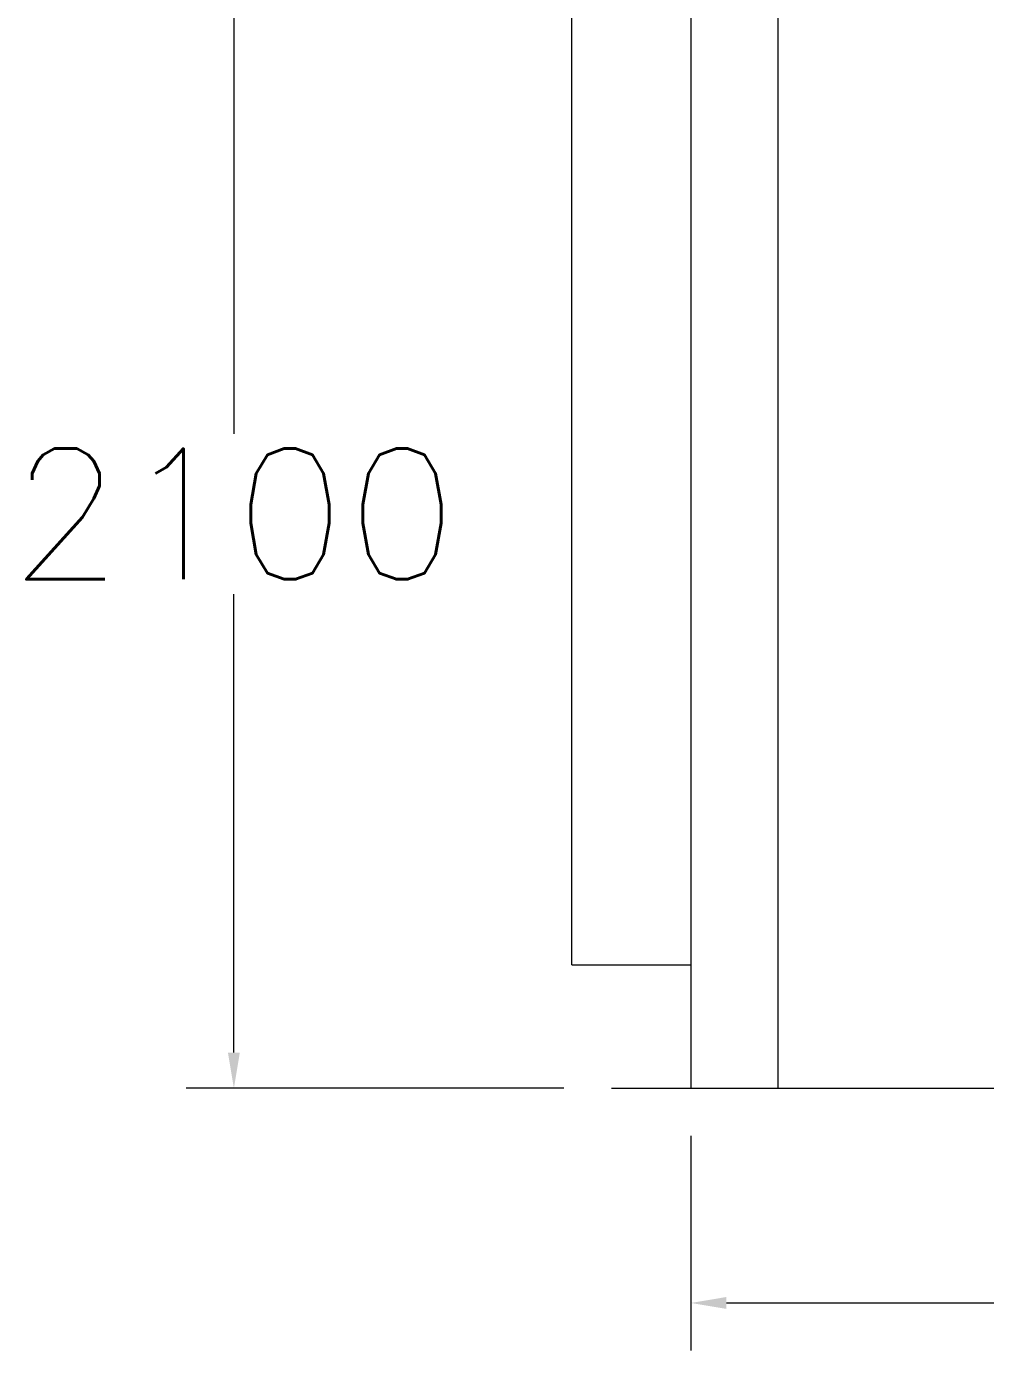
# Model space of a CAD drawing. Header units: millimetres. Extents: x 1925 to 561113, y 7411 to 433459.
# Drawn here: x 84465 to 115198, y 313508 to 355949 of the extents above; entities that cross this region are included whole.
import ezdxf

# ---------------------------------------------------------------- set-up
doc = ezdxf.new("R2010")
doc.units = ezdxf.units.MM
doc.header["$LTSCALE"] = 25.4
doc.layers.get('Defpoints').update_dxf_attribs({"lineweight": 5})
doc.styles.add('Roman', font='romans')
doc.styles.get("Standard").update_dxf_attribs({"font": 'arial.ttf'})
doc.dimstyles.new('ISO-25', dxfattribs={"dimscale": 30, "dimtxt": 38.1, "dimasz": 38.1, "dimexe": 50.8, "dimexo": 50.8, "dimgap": 15.875, "dimtad": 1, "dimtih": 1, "dimtoh": 1, "dimdec": 1, "dimlfac": 0.03937, "dimdsep": 46, "dimtxsty": 'Standard', "dimcen": 63.5, "dimclrd": 7, "dimclre": 7, "dimclrt": 7, "dimadec": 0, "dimazin": 0, "dimtfac": 1, "dimtdec": 1, "dimtmove": 0, "dimatfit": 3, "dimfxl": 25.4, "dimlwd": 5, "dimlwe": 5, "dimarcsym": 0})

# ---------------------------------------------------------------- blocks, each defined once
blk = doc.blocks.new('*D15')
at = {"color": 7, "linetype": 'Continuous', "lineweight": 5, "transparency": 16777216}
for p, q in [((104227, 375253), (89587, 375253)), ((91111, 374110), (91111, 342895)), ((91111, 323056), (91111, 337752)), ((101687, 321913), (89587, 321913))]:
    blk.add_line(p, q, dxfattribs=at)
at = {"color": 7, "transparency": 16777216}
for points in [[(90920, 374110), (91301, 374110), (91111, 375253)], [(90920, 323056), (91301, 323056), (91111, 321913)]]:
    blk.add_solid(points, dxfattribs=at)
at = {"layer": 'Defpoints', "color": 0, "transparency": 16777216}
for p in [(105751, 375253), (91111, 321913), (103211, 321913)]:
    blk.add_point(p, dxfattribs=at)
at = {"color": 7, "lineweight": 5, "transparency": 16777216, "insert": (91111, 340323), "char_height": 4191, "attachment_point": 5, "style": 'Roman'}
blk.add_mtext('2100', dxfattribs=at)
blk = doc.blocks.new('*D6')
at = {"color": 7, "linetype": 'Continuous', "lineweight": 5, "transparency": 16777216}
for p, q in [((105751, 320389), (105751, 313508)), ((159091, 320389), (159091, 313508)), ((106894, 315032), (157948, 315032))]:
    blk.add_line(p, q, dxfattribs=at)
at = {"color": 7, "transparency": 16777216}
for points in [[(106894, 315223), (106894, 314842), (105751, 315032)], [(157948, 315223), (157948, 314842), (159091, 315032)]]:
    blk.add_solid(points, dxfattribs=at)
at = {"layer": 'Defpoints', "color": 0, "transparency": 16777216}
for p in [(105751, 321913), (159091, 321913), (159091, 315032)]:
    blk.add_point(p, dxfattribs=at)
at = {"color": 7, "lineweight": 5, "transparency": 16777216, "insert": (132421, 317604), "char_height": 4191, "attachment_point": 5, "style": 'Roman'}
blk.add_mtext('2100', dxfattribs=at)

msp = doc.modelspace()

# ---------------------------------------------------------------- linework, layer by layer
at = {"color": 7, "linetype": 'Continuous', "lineweight": 5, "ltscale": 15}
for p, q in [((105750.65, 375252.72), (105750.65, 321912.72)), ((108544.65, 375252.72), (108544.65, 321912.72)), ((101940.65, 325875.12), (101940.65, 370579.12)), ((101940.65, 325875.12), (105750.65, 325875.12))]:
    msp.add_line(p, q, dxfattribs=at)
at = {"color": 7, "lineweight": 5}
for p, q in [((103210.65, 321912.72), (165116.88, 321912.72)), ((104480.65, 321912.72), (160360.65, 321912.72))]:
    msp.add_line(p, q, dxfattribs=at)

# ---------------------------------------------------------------- dimensions: what is measured, and where the dimension line sits
dim = msp.add_linear_dim(base=(91110.65, 321912.72), p1=(105750.65, 375252.72), p2=(103210.65, 321912.72), angle=90, dimstyle='ISO-25', override={"dimscale": 30, "dimtxt": 139.7, "dimpost": '\\X', "dimtxsty": 'Roman', "dimtmove": 1}, dxfattribs=at)
dim.commit()
dim.dimension.update_dxf_attribs({"geometry": '*D15', "text_midpoint": (91110.65, 340323.3), "dimtype": 160})
dim = msp.add_linear_dim(base=(159090.65, 315032.03), p1=(105750.65, 321912.72), p2=(159090.65, 321912.74), dimstyle='ISO-25', override={"dimscale": 30, "dimtxt": 139.7, "dimpost": '\\X', "dimtxsty": 'Roman', "dimtmove": 1}, dxfattribs=at)
dim.commit()
dim.dimension.update_dxf_attribs({"geometry": '*D6', "text_midpoint": (132420.65, 315032.03), "dimtype": 160})

doc.saveas('drawing.dxf')
